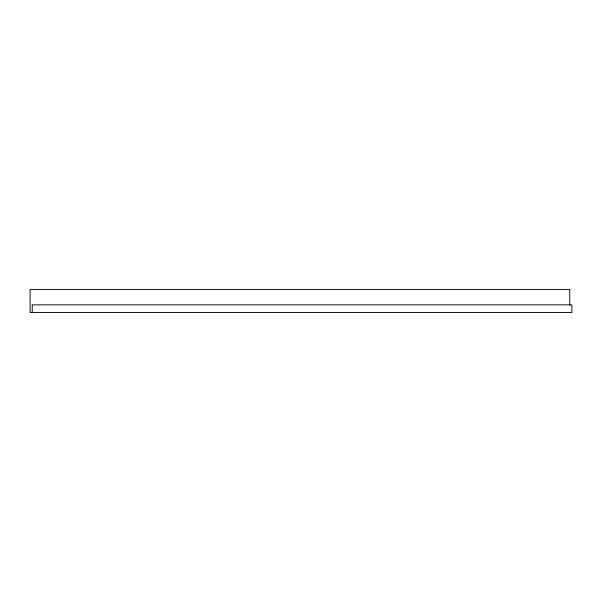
<?xml version="1.0" encoding="UTF-8"?>
<svg xmlns="http://www.w3.org/2000/svg" width="602" height="602" viewBox="0 0 602 602"><rect width="100%" height="100%" fill="white"/><g stroke="black" fill="none" stroke-linecap="round" stroke-linejoin="round"><path stroke-width="0.9" d="M569.748 305.161L569.748 289.434L30.1 289.434L30.1 312.566L571.9 312.566L571.9 304.853L32.252 304.853L32.252 312.566"/></g></svg>
